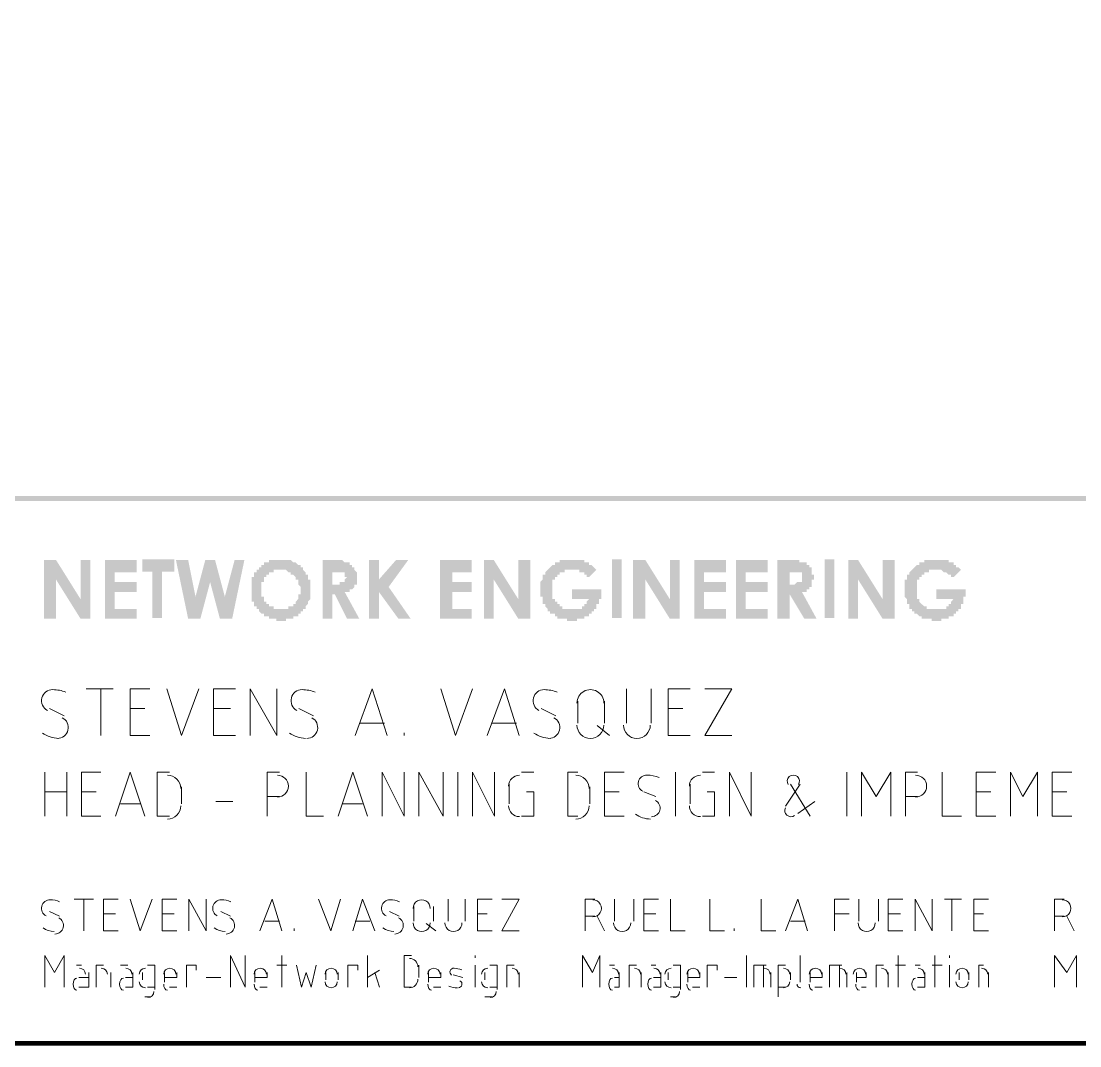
# Model space of a CAD drawing. Header units: millimetres. Extents: x 5.9 to 40.1, y 2 to 30.5.
# Drawn here: x 7.734 to 9.737, y 2.43 to 4.37 of the extents above; entities that cross this region are included whole.
import ezdxf

# ---------------------------------------------------------------- set-up
doc = ezdxf.new("R2010")
doc.units = ezdxf.units.MM
doc.layers.add('PDF_0', color=7, linetype='Continuous')
doc.layers.add('PDF_a1$logo$mngr$FRAME-TB', color=172, linetype='Continuous', true_color=0x0000dd)

msp = doc.modelspace()

# ---------------------------------------------------------------- hatches: boundary and pattern name
at = {"layer": 'PDF_0', "true_color": 0x808080, "transparency": 33554559}
for points in [[(7.7768, 3.3501), (7.7999, 3.3501), (7.8462, 3.2761), (7.8462, 3.3501), (7.8647, 3.3501), (7.8647, 3.239), (7.8462, 3.239), (7.7999, 3.3131), (7.7999, 3.239), (7.7768, 3.239)], [(7.8925, 3.3501), (7.9526, 3.3501), (7.9526, 3.327), (7.911, 3.327), (7.911, 3.3084), (7.9526, 3.3084), (7.9526, 3.2899), (7.911, 3.2899), (7.911, 3.2576), (7.9526, 3.2576), (7.9526, 3.239), (7.8925, 3.239)], [(7.9634, 3.3512), (8.0235, 3.3512), (8.0235, 3.3281), (8.0004, 3.3281), (8.0004, 3.2402), (7.9819, 3.2402), (7.9819, 3.3281), (7.9634, 3.3281)], [(8.0267, 3.3501), (8.0498, 3.3501), (8.0637, 3.2807), (8.0822, 3.3501), (8.1007, 3.3501), (8.1192, 3.2807), (8.1377, 3.3501), (8.1562, 3.3501), (8.1331, 3.239), (8.1099, 3.239), (8.0914, 3.3084), (8.0729, 3.239), (8.0498, 3.239)], [(8.3922, 3.3501), (8.4107, 3.3501), (8.4107, 3.3131), (8.4431, 3.3501), (8.4662, 3.3501), (8.4292, 3.2992), (8.4709, 3.239), (8.4477, 3.239), (8.4107, 3.2899), (8.4107, 3.239), (8.3922, 3.239)], [(8.5264, 3.3501), (8.5865, 3.3501), (8.5865, 3.327), (8.5495, 3.327), (8.5495, 3.3084), (8.5865, 3.3084), (8.5865, 3.2899), (8.5495, 3.2899), (8.5495, 3.2576), (8.5865, 3.2576), (8.5865, 3.239), (8.5264, 3.239)], [(8.6097, 3.3501), (8.6282, 3.3501), (8.6745, 3.2761), (8.6745, 3.3501), (8.6976, 3.3501), (8.6976, 3.239), (8.6745, 3.239), (8.6282, 3.3131), (8.6282, 3.239), (8.6097, 3.239)], [(8.8225, 3.3316), (8.8086, 3.3177), (8.8086, 3.3177), (8.804, 3.3177), (8.804, 3.3177), (8.804, 3.3223), (8.804, 3.3223), (8.7994, 3.3223), (8.7994, 3.3223), (8.7994, 3.3223), (8.7994, 3.327), (8.7948, 3.327), (8.7948, 3.327), (8.7948, 3.327), (8.7901, 3.327), (8.7901, 3.327), (8.7901, 3.327), (8.7901, 3.3316), (8.7855, 3.3316), (8.7855, 3.3316), (8.7855, 3.3316), (8.7809, 3.3316), (8.7809, 3.3316), (8.7809, 3.3316), (8.7763, 3.3316), (8.7763, 3.3316), (8.7763, 3.3316), (8.7763, 3.3316), (8.7716, 3.3316), (8.7716, 3.3316), (8.767, 3.3316), (8.767, 3.3316), (8.767, 3.3316), (8.767, 3.3316), (8.7624, 3.3316), (8.7624, 3.327), (8.7624, 3.327), (8.7577, 3.327), (8.7577, 3.327), (8.7577, 3.327), (8.7577, 3.327), (8.7531, 3.327), (8.7531, 3.3223), (8.7531, 3.3223), (8.7485, 3.3223), (8.7485, 3.3223), (8.7485, 3.3223), (8.7485, 3.3177), (8.7485, 3.3177), (8.7439, 3.3177), (8.7439, 3.3177), (8.7439, 3.3131), (8.7439, 3.3131), (8.7439, 3.3131), (8.7392, 3.3131), (8.7392, 3.3084), (8.7392, 3.3084), (8.7392, 3.3084), (8.7392, 3.3038), (8.7392, 3.3038), (8.7392, 3.3038), (8.7392, 3.2992), (8.7392, 3.2992), (8.7392, 3.2992), (8.7392, 3.2946), (8.7392, 3.2946), (8.7392, 3.2946), (8.7392, 3.2946), (8.7392, 3.2899), (8.7392, 3.2899), (8.7392, 3.2899), (8.7392, 3.2853), (8.7392, 3.2853), (8.7392, 3.2853), (8.7392, 3.2807), (8.7392, 3.2807), (8.7392, 3.2807), (8.7392, 3.2761), (8.7392, 3.2761), (8.7439, 3.2761), (8.7439, 3.2761), (8.7439, 3.2714), (8.7439, 3.2714), (8.7439, 3.2714), (8.7485, 3.2714), (8.7485, 3.2668), (8.7485, 3.2668), (8.7485, 3.2668), (8.7485, 3.2668), (8.7531, 3.2668), (8.7531, 3.2622), (8.7531, 3.2622), (8.7531, 3.2622), (8.7577, 3.2622), (8.7577, 3.2622), (8.7577, 3.2622), (8.7577, 3.2576), (8.7624, 3.2576), (8.7624, 3.2576), (8.7624, 3.2576), (8.767, 3.2576), (8.767, 3.2576), (8.767, 3.2576), (8.7716, 3.2576), (8.7716, 3.2576), (8.7716, 3.2576), (8.7763, 3.2576), (8.7763, 3.2576), (8.7763, 3.2576), (8.7809, 3.2576), (8.7809, 3.2576), (8.7809, 3.2576), (8.7855, 3.2576), (8.7855, 3.2576), (8.7855, 3.2576), (8.7901, 3.2576), (8.7901, 3.2576), (8.7901, 3.2576), (8.7901, 3.2576), (8.7948, 3.2576), (8.7948, 3.2622), (8.7948, 3.2622), (8.7948, 3.2622), (8.7994, 3.2622), (8.7994, 3.2622), (8.7994, 3.2622), (8.7994, 3.2668), (8.7994, 3.2668), (8.804, 3.2668), (8.804, 3.2668), (8.804, 3.2714), (8.804, 3.2714), (8.804, 3.2714), (8.8086, 3.2761), (8.8086, 3.2761), (8.7763, 3.2761), (8.7763, 3.2946), (8.8318, 3.2946), (8.8318, 3.2899), (8.8318, 3.2899), (8.8318, 3.2853), (8.8318, 3.2853), (8.8318, 3.2853), (8.8318, 3.2807), (8.8318, 3.2807), (8.8318, 3.2807), (8.8318, 3.2761), (8.8272, 3.2761), (8.8272, 3.2761), (8.8272, 3.2761), (8.8272, 3.2714), (8.8272, 3.2714), (8.8272, 3.2714), (8.8272, 3.2668), (8.8272, 3.2668), (8.8225, 3.2668), (8.8225, 3.2622), (8.8225, 3.2622), (8.8225, 3.2622), (8.8225, 3.2622), (8.8225, 3.2576), (8.8179, 3.2576), (8.8179, 3.2576), (8.8179, 3.2529), (8.8179, 3.2529), (8.8179, 3.2529), (8.8133, 3.2529), (8.8133, 3.2483), (8.8133, 3.2483), (8.8133, 3.2483), (8.8086, 3.2483), (8.8086, 3.2483), (8.8086, 3.2437), (8.8086, 3.2437), (8.804, 3.2437), (8.804, 3.2437), (8.804, 3.2437), (8.804, 3.2437), (8.7994, 3.2437), (8.7994, 3.239), (8.7994, 3.239), (8.7994, 3.239), (8.7948, 3.239), (8.7948, 3.239), (8.7948, 3.239), (8.7901, 3.239), (8.7901, 3.239), (8.7901, 3.239), (8.7855, 3.239), (8.7855, 3.239), (8.7855, 3.2344), (8.7809, 3.2344), (8.7809, 3.2344), (8.7809, 3.2344), (8.7763, 3.2344), (8.7763, 3.2344), (8.7763, 3.2344), (8.7763, 3.2344), (8.7716, 3.2344), (8.7716, 3.2344), (8.7716, 3.2344), (8.767, 3.2344), (8.767, 3.239), (8.767, 3.239), (8.7624, 3.239), (8.7624, 3.239), (8.7624, 3.239), (8.7577, 3.239), (8.7577, 3.239), (8.7577, 3.239), (8.7531, 3.239), (8.7531, 3.239), (8.7531, 3.239), (8.7485, 3.239), (8.7485, 3.2437), (8.7485, 3.2437), (8.7485, 3.2437), (8.7439, 3.2437), (8.7439, 3.2437), (8.7439, 3.2437), (8.7439, 3.2483), (8.7392, 3.2483), (8.7392, 3.2483), (8.7392, 3.2483), (8.7346, 3.2483), (8.7346, 3.2529), (8.7346, 3.2529), (8.7346, 3.2529), (8.7346, 3.2529), (8.73, 3.2529), (8.73, 3.2576), (8.73, 3.2576), (8.73, 3.2576), (8.73, 3.2576), (8.7254, 3.2622), (8.7254, 3.2622), (8.7254, 3.2622), (8.7254, 3.2668), (8.7254, 3.2668), (8.7207, 3.2668), (8.7207, 3.2668), (8.7207, 3.2714), (8.7207, 3.2714), (8.7207, 3.2714), (8.7207, 3.2761), (8.7207, 3.2761), (8.7207, 3.2761), (8.7207, 3.2807), (8.7161, 3.2807), (8.7161, 3.2807), (8.7161, 3.2853), (8.7161, 3.2853), (8.7161, 3.2853), (8.7161, 3.2899), (8.7161, 3.2899), (8.7161, 3.2899), (8.7161, 3.2946), (8.7161, 3.2946), (8.7161, 3.2946), (8.7161, 3.2946), (8.7161, 3.2992), (8.7161, 3.2992), (8.7161, 3.2992), (8.7161, 3.3038), (8.7161, 3.3038), (8.7161, 3.3038), (8.7161, 3.3084), (8.7161, 3.3084), (8.7161, 3.3084), (8.7207, 3.3131), (8.7207, 3.3131), (8.7207, 3.3131), (8.7207, 3.3131), (8.7207, 3.3177), (8.7207, 3.3177), (8.7207, 3.3177), (8.7207, 3.3223), (8.7254, 3.3223), (8.7254, 3.3223), (8.7254, 3.3223), (8.7254, 3.327), (8.7254, 3.327), (8.7254, 3.327), (8.73, 3.3316), (8.73, 3.3316), (8.73, 3.3316), (8.73, 3.3316), (8.73, 3.3316), (8.7346, 3.3362), (8.7346, 3.3362), (8.7346, 3.3362), (8.7346, 3.3362), (8.7392, 3.3408), (8.7392, 3.3408), (8.7392, 3.3408), (8.7392, 3.3408), (8.7439, 3.3408), (8.7439, 3.3408), (8.7439, 3.3455), (8.7439, 3.3455), (8.7485, 3.3455), (8.7485, 3.3455), (8.7485, 3.3455), (8.7531, 3.3455), (8.7531, 3.3455), (8.7531, 3.3501), (8.7531, 3.3501), (8.7577, 3.3501), (8.7577, 3.3501), (8.7577, 3.3501), (8.7624, 3.3501), (8.7624, 3.3501), (8.7624, 3.3501), (8.767, 3.3501), (8.767, 3.3501), (8.767, 3.3501), (8.7716, 3.3501), (8.7716, 3.3501), (8.7716, 3.3501), (8.7763, 3.3501), (8.7763, 3.3501), (8.7763, 3.3501), (8.7809, 3.3501), (8.7809, 3.3501), (8.7809, 3.3501), (8.7855, 3.3501), (8.7855, 3.3501), (8.7855, 3.3501), (8.7901, 3.3501), (8.7901, 3.3501), (8.7901, 3.3501), (8.7901, 3.3501), (8.7948, 3.3501), (8.7948, 3.3501), (8.7948, 3.3501), (8.7994, 3.3501), (8.7994, 3.3455), (8.7994, 3.3455), (8.804, 3.3455), (8.804, 3.3455), (8.804, 3.3455), (8.804, 3.3455), (8.804, 3.3455), (8.8086, 3.3455), (8.8086, 3.3455), (8.8086, 3.3408), (8.8133, 3.3408), (8.8133, 3.3408), (8.8133, 3.3408), (8.8133, 3.3408), (8.8179, 3.3362), (8.8179, 3.3362), (8.8179, 3.3362), (8.8179, 3.3362), (8.8225, 3.3316), (8.8225, 3.3316), (8.8225, 3.3316)], [(8.8919, 3.3501), (8.9151, 3.3501), (8.9613, 3.2761), (8.9613, 3.3501), (8.9798, 3.3501), (8.9798, 3.239), (8.9613, 3.239), (8.9151, 3.3131), (8.9151, 3.239), (8.8919, 3.239)], [(9.0076, 3.3501), (9.0678, 3.3501), (9.0678, 3.327), (9.0261, 3.327), (9.0261, 3.3084), (9.0678, 3.3084), (9.0678, 3.2899), (9.0261, 3.2899), (9.0261, 3.2576), (9.0678, 3.2576), (9.0678, 3.239), (9.0076, 3.239)], [(9.0863, 3.3501), (9.1464, 3.3501), (9.1464, 3.327), (9.1048, 3.327), (9.1048, 3.3084), (9.1464, 3.3084), (9.1464, 3.2899), (9.1048, 3.2899), (9.1048, 3.2576), (9.1464, 3.2576), (9.1464, 3.239), (9.0863, 3.239)], [(9.2991, 3.3501), (9.3176, 3.3501), (9.3639, 3.2761), (9.3639, 3.3501), (9.387, 3.3501), (9.387, 3.239), (9.3639, 3.239), (9.3176, 3.3131), (9.3176, 3.239), (9.2991, 3.239)], [(9.512, 3.3316), (9.4981, 3.3177), (9.4981, 3.3177), (9.4935, 3.3177), (9.4935, 3.3177), (9.4935, 3.3223), (9.4935, 3.3223), (9.4888, 3.3223), (9.4888, 3.3223), (9.4888, 3.3223), (9.4842, 3.327), (9.4842, 3.327), (9.4842, 3.327), (9.4842, 3.327), (9.4796, 3.327), (9.4796, 3.327), (9.4796, 3.327), (9.475, 3.3316), (9.475, 3.3316), (9.475, 3.3316), (9.475, 3.3316), (9.4703, 3.3316), (9.4703, 3.3316), (9.4703, 3.3316), (9.4657, 3.3316), (9.4657, 3.3316), (9.4657, 3.3316), (9.4611, 3.3316), (9.4611, 3.3316), (9.4611, 3.3316), (9.4565, 3.3316), (9.4565, 3.3316), (9.4565, 3.3316), (9.4518, 3.3316), (9.4518, 3.3316), (9.4518, 3.327), (9.4518, 3.327), (9.4472, 3.327), (9.4472, 3.327), (9.4472, 3.327), (9.4426, 3.327), (9.4426, 3.327), (9.4426, 3.3223), (9.4426, 3.3223), (9.4379, 3.3223), (9.4379, 3.3223), (9.4379, 3.3223), (9.4379, 3.3177), (9.4333, 3.3177), (9.4333, 3.3177), (9.4333, 3.3177), (9.4333, 3.3131), (9.4333, 3.3131), (9.4287, 3.3131), (9.4287, 3.3131), (9.4287, 3.3084), (9.4287, 3.3084), (9.4287, 3.3084), (9.4287, 3.3038), (9.4287, 3.3038), (9.4287, 3.3038), (9.4287, 3.2992), (9.4287, 3.2992), (9.4287, 3.2992), (9.4287, 3.2946), (9.4287, 3.2946), (9.4287, 3.2946), (9.4287, 3.2946), (9.4287, 3.2899), (9.4287, 3.2899), (9.4287, 3.2899), (9.4287, 3.2853), (9.4287, 3.2853), (9.4287, 3.2853), (9.4287, 3.2807), (9.4287, 3.2807), (9.4287, 3.2807), (9.4287, 3.2761), (9.4287, 3.2761), (9.4333, 3.2761), (9.4333, 3.2761), (9.4333, 3.2714), (9.4333, 3.2714), (9.4333, 3.2714), (9.4333, 3.2714), (9.4379, 3.2668), (9.4379, 3.2668), (9.4379, 3.2668), (9.4379, 3.2668), (9.4379, 3.2668), (9.4426, 3.2622), (9.4426, 3.2622), (9.4426, 3.2622), (9.4472, 3.2622), (9.4472, 3.2622), (9.4472, 3.2622), (9.4472, 3.2576), (9.4518, 3.2576), (9.4518, 3.2576), (9.4518, 3.2576), (9.4565, 3.2576), (9.4565, 3.2576), (9.4565, 3.2576), (9.4565, 3.2576), (9.4611, 3.2576), (9.4611, 3.2576), (9.4611, 3.2576), (9.4657, 3.2576), (9.4657, 3.2576), (9.4657, 3.2576), (9.4703, 3.2576), (9.4703, 3.2576), (9.4703, 3.2576), (9.475, 3.2576), (9.475, 3.2576), (9.475, 3.2576), (9.4796, 3.2576), (9.4796, 3.2576), (9.4796, 3.2576), (9.4842, 3.2576), (9.4842, 3.2622), (9.4842, 3.2622), (9.4842, 3.2622), (9.4888, 3.2622), (9.4888, 3.2622), (9.4888, 3.2622), (9.4888, 3.2668), (9.4888, 3.2668), (9.4935, 3.2668), (9.4935, 3.2668), (9.4935, 3.2714), (9.4935, 3.2714), (9.4935, 3.2714), (9.4981, 3.2761), (9.4981, 3.2761), (9.4657, 3.2761), (9.4657, 3.2946), (9.5212, 3.2946), (9.5212, 3.2899), (9.5212, 3.2899), (9.5212, 3.2853), (9.5212, 3.2853), (9.5212, 3.2853), (9.5212, 3.2807), (9.5212, 3.2807), (9.5166, 3.2807), (9.5166, 3.2761), (9.5166, 3.2761), (9.5166, 3.2761), (9.5166, 3.2761), (9.5166, 3.2714), (9.5166, 3.2714), (9.5166, 3.2714), (9.5166, 3.2668), (9.5166, 3.2668), (9.512, 3.2668), (9.512, 3.2622), (9.512, 3.2622), (9.512, 3.2622), (9.512, 3.2622), (9.512, 3.2576), (9.5074, 3.2576), (9.5074, 3.2576), (9.5074, 3.2529), (9.5074, 3.2529), (9.5074, 3.2529), (9.5027, 3.2529), (9.5027, 3.2483), (9.5027, 3.2483), (9.5027, 3.2483), (9.4981, 3.2483), (9.4981, 3.2483), (9.4981, 3.2437), (9.4981, 3.2437), (9.4935, 3.2437), (9.4935, 3.2437), (9.4935, 3.2437), (9.4935, 3.2437), (9.4888, 3.2437), (9.4888, 3.239), (9.4888, 3.239), (9.4842, 3.239), (9.4842, 3.239), (9.4842, 3.239), (9.4842, 3.239), (9.4796, 3.239), (9.4796, 3.239), (9.4796, 3.239), (9.475, 3.239), (9.475, 3.239), (9.475, 3.2344), (9.4703, 3.2344), (9.4703, 3.2344), (9.4703, 3.2344), (9.4657, 3.2344), (9.4657, 3.2344), (9.4657, 3.2344), (9.4657, 3.2344), (9.4611, 3.2344), (9.4611, 3.2344), (9.4565, 3.2344), (9.4565, 3.2344), (9.4565, 3.239), (9.4518, 3.239), (9.4518, 3.239), (9.4518, 3.239), (9.4518, 3.239), (9.4472, 3.239), (9.4472, 3.239), (9.4472, 3.239), (9.4426, 3.239), (9.4426, 3.239), (9.4426, 3.239), (9.4379, 3.239), (9.4379, 3.2437), (9.4379, 3.2437), (9.4379, 3.2437), (9.4333, 3.2437), (9.4333, 3.2437), (9.4333, 3.2437), (9.4287, 3.2483), (9.4287, 3.2483), (9.4287, 3.2483), (9.4287, 3.2483), (9.4241, 3.2483), (9.4241, 3.2529), (9.4241, 3.2529), (9.4241, 3.2529), (9.4194, 3.2529), (9.4194, 3.2529), (9.4194, 3.2576), (9.4194, 3.2576), (9.4194, 3.2576), (9.4148, 3.2576), (9.4148, 3.2622), (9.4148, 3.2622), (9.4148, 3.2622), (9.4148, 3.2668), (9.4148, 3.2668), (9.4102, 3.2668), (9.4102, 3.2668), (9.4102, 3.2714), (9.4102, 3.2714), (9.4102, 3.2714), (9.4102, 3.2761), (9.4102, 3.2761), (9.4102, 3.2761), (9.4056, 3.2807), (9.4056, 3.2807), (9.4056, 3.2807), (9.4056, 3.2853), (9.4056, 3.2853), (9.4056, 3.2853), (9.4056, 3.2899), (9.4056, 3.2899), (9.4056, 3.2899), (9.4056, 3.2946), (9.4056, 3.2946), (9.4056, 3.2946), (9.4056, 3.2946), (9.4056, 3.2992), (9.4056, 3.2992), (9.4056, 3.2992), (9.4056, 3.3038), (9.4056, 3.3038), (9.4056, 3.3038), (9.4056, 3.3084), (9.4056, 3.3084), (9.4056, 3.3084), (9.4056, 3.3131), (9.4102, 3.3131), (9.4102, 3.3131), (9.4102, 3.3131), (9.4102, 3.3177), (9.4102, 3.3177), (9.4102, 3.3177), (9.4102, 3.3223), (9.4102, 3.3223), (9.4148, 3.3223), (9.4148, 3.3223), (9.4148, 3.327), (9.4148, 3.327), (9.4148, 3.327), (9.4194, 3.3316), (9.4194, 3.3316), (9.4194, 3.3316), (9.4194, 3.3316), (9.4194, 3.3316), (9.4241, 3.3362), (9.4241, 3.3362), (9.4241, 3.3362), (9.4241, 3.3362), (9.4287, 3.3408), (9.4287, 3.3408), (9.4287, 3.3408), (9.4287, 3.3408), (9.4333, 3.3408), (9.4333, 3.3408), (9.4333, 3.3455), (9.4333, 3.3455), (9.4379, 3.3455), (9.4379, 3.3455), (9.4379, 3.3455), (9.4379, 3.3455), (9.4426, 3.3455), (9.4426, 3.3501), (9.4426, 3.3501), (9.4472, 3.3501), (9.4472, 3.3501), (9.4472, 3.3501), (9.4518, 3.3501), (9.4518, 3.3501), (9.4518, 3.3501), (9.4565, 3.3501), (9.4565, 3.3501), (9.4565, 3.3501), (9.4611, 3.3501), (9.4611, 3.3501), (9.4611, 3.3501), (9.4657, 3.3501), (9.4657, 3.3501), (9.4657, 3.3501), (9.4657, 3.3501), (9.4703, 3.3501), (9.4703, 3.3501), (9.4703, 3.3501), (9.475, 3.3501), (9.475, 3.3501), (9.475, 3.3501), (9.4796, 3.3501), (9.4796, 3.3501), (9.4796, 3.3501), (9.4842, 3.3501), (9.4842, 3.3501), (9.4842, 3.3501), (9.4888, 3.3501), (9.4888, 3.3455), (9.4888, 3.3455), (9.4935, 3.3455), (9.4935, 3.3455), (9.4935, 3.3455), (9.4935, 3.3455), (9.4935, 3.3455), (9.4981, 3.3455), (9.4981, 3.3455), (9.4981, 3.3408), (9.4981, 3.3408), (9.5027, 3.3408), (9.5027, 3.3408), (9.5027, 3.3408), (9.5027, 3.3362), (9.5074, 3.3362), (9.5074, 3.3362), (9.5074, 3.3362), (9.512, 3.3316), (9.512, 3.3316), (9.512, 3.3316)]]:
    msp.add_hatch(color=8, dxfattribs=at).paths.add_polyline_path(points)
h = msp.add_hatch(color=8, dxfattribs=at)
h.paths.add_polyline_path([(8.2256, 3.3501), (8.2256, 3.3501), (8.2302, 3.3501), (8.2302, 3.3501), (8.2302, 3.3501), (8.2349, 3.3501), (8.2349, 3.3501), (8.2349, 3.3501), (8.2395, 3.3501), (8.2395, 3.3501), (8.2395, 3.3501), (8.2395, 3.3501), (8.2441, 3.3501), (8.2441, 3.3501), (8.2441, 3.3501), (8.2488, 3.3455), (8.2488, 3.3455), (8.2488, 3.3455), (8.2488, 3.3455), (8.2534, 3.3455), (8.2534, 3.3455), (8.2534, 3.3455), (8.258, 3.3408), (8.258, 3.3408), (8.258, 3.3408), (8.258, 3.3408), (8.2626, 3.3408), (8.2626, 3.3362), (8.2626, 3.3362), (8.2626, 3.3362), (8.2673, 3.3362), (8.2673, 3.3316), (8.2673, 3.3316), (8.2673, 3.3316), (8.2673, 3.3316), (8.2719, 3.327), (8.2719, 3.327), (8.2719, 3.327), (8.2719, 3.327), (8.2719, 3.3223), (8.2765, 3.3223), (8.2765, 3.3223), (8.2765, 3.3223), (8.2765, 3.3177), (8.2765, 3.3177), (8.2765, 3.3177), (8.2765, 3.3131), (8.2765, 3.3131), (8.2811, 3.3131), (8.2811, 3.3131), (8.2811, 3.3084), (8.2811, 3.3084), (8.2811, 3.3084), (8.2811, 3.3038), (8.2811, 3.3038), (8.2811, 3.3038), (8.2811, 3.2992), (8.2811, 3.2992), (8.2811, 3.2992), (8.2811, 3.2946), (8.2811, 3.2946), (8.2811, 3.2946), (8.2811, 3.2899), (8.2811, 3.2899), (8.2811, 3.2899), (8.2811, 3.2853), (8.2811, 3.2853), (8.2811, 3.2853), (8.2811, 3.2807), (8.2811, 3.2807), (8.2811, 3.2807), (8.2811, 3.2807), (8.2811, 3.2761), (8.2811, 3.2761), (8.2811, 3.2761), (8.2765, 3.2714), (8.2765, 3.2714), (8.2765, 3.2714), (8.2765, 3.2668), (8.2765, 3.2668), (8.2765, 3.2668), (8.2765, 3.2668), (8.2719, 3.2622), (8.2719, 3.2622), (8.2719, 3.2622), (8.2719, 3.2622), (8.2719, 3.2576), (8.2719, 3.2576), (8.2673, 3.2576), (8.2673, 3.2576), (8.2673, 3.2529), (8.2673, 3.2529), (8.2673, 3.2529), (8.2626, 3.2529), (8.2626, 3.2529), (8.2626, 3.2483), (8.2626, 3.2483), (8.258, 3.2483), (8.258, 3.2483), (8.258, 3.2437), (8.258, 3.2437), (8.2534, 3.2437), (8.2534, 3.2437), (8.2534, 3.2437), (8.2488, 3.2437), (8.2488, 3.2437), (8.2488, 3.239), (8.2488, 3.239), (8.2441, 3.239), (8.2441, 3.239), (8.2441, 3.239), (8.2395, 3.239), (8.2395, 3.239), (8.2395, 3.239), (8.2395, 3.239), (8.2349, 3.239), (8.2349, 3.239), (8.2349, 3.2344), (8.2302, 3.2344), (8.2302, 3.2344), (8.2302, 3.2344), (8.2256, 3.2344), (8.2256, 3.2344), (8.2256, 3.2344), (8.221, 3.2344), (8.221, 3.2344), (8.221, 3.2344), (8.2164, 3.2344), (8.2164, 3.239), (8.2164, 3.239), (8.2117, 3.239), (8.2117, 3.239), (8.2117, 3.239), (8.2071, 3.239), (8.2071, 3.239), (8.2071, 3.239), (8.2025, 3.239), (8.2025, 3.239), (8.2025, 3.239), (8.2025, 3.2437), (8.1979, 3.2437), (8.1979, 3.2437), (8.1979, 3.2437), (8.1932, 3.2437), (8.1932, 3.2437), (8.1932, 3.2437), (8.1932, 3.2483), (8.1886, 3.2483), (8.1886, 3.2483), (8.1886, 3.2483), (8.1886, 3.2483), (8.184, 3.2529), (8.184, 3.2529), (8.184, 3.2529), (8.184, 3.2529), (8.184, 3.2576), (8.1793, 3.2576), (8.1793, 3.2576), (8.1793, 3.2576), (8.1793, 3.2622), (8.1793, 3.2622), (8.1747, 3.2622), (8.1747, 3.2622), (8.1747, 3.2668), (8.1747, 3.2668), (8.1747, 3.2668), (8.1747, 3.2714), (8.1747, 3.2714), (8.1701, 3.2714), (8.1701, 3.2714), (8.1701, 3.2761), (8.1701, 3.2761), (8.1701, 3.2761), (8.1701, 3.2807), (8.1701, 3.2807), (8.1701, 3.2807), (8.1701, 3.2853), (8.1701, 3.2853), (8.1701, 3.2853), (8.1701, 3.2899), (8.1701, 3.2899), (8.1701, 3.2899), (8.1701, 3.2946), (8.1655, 3.2946), (8.1701, 3.2946), (8.1701, 3.2992), (8.1701, 3.2992), (8.1701, 3.2992), (8.1701, 3.3038), (8.1701, 3.3038), (8.1701, 3.3038), (8.1701, 3.3084), (8.1701, 3.3084), (8.1701, 3.3084), (8.1701, 3.3084), (8.1701, 3.3131), (8.1701, 3.3131), (8.1701, 3.3131), (8.1701, 3.3177), (8.1747, 3.3177), (8.1747, 3.3177), (8.1747, 3.3223), (8.1747, 3.3223), (8.1747, 3.3223), (8.1747, 3.3223), (8.1747, 3.327), (8.1793, 3.327), (8.1793, 3.327), (8.1793, 3.3316), (8.1793, 3.3316), (8.1793, 3.3316), (8.184, 3.3316), (8.184, 3.3362), (8.184, 3.3362), (8.184, 3.3362), (8.1886, 3.3362), (8.1886, 3.3362), (8.1886, 3.3408), (8.1886, 3.3408), (8.1932, 3.3408), (8.1932, 3.3408), (8.1932, 3.3408), (8.1932, 3.3455), (8.1979, 3.3455), (8.1979, 3.3455), (8.1979, 3.3455), (8.2025, 3.3455), (8.2025, 3.3455), (8.2025, 3.3455), (8.2025, 3.3501), (8.2071, 3.3501), (8.2071, 3.3501), (8.2071, 3.3501), (8.2117, 3.3501), (8.2117, 3.3501), (8.2117, 3.3501), (8.2164, 3.3501), (8.2164, 3.3501), (8.2164, 3.3501), (8.221, 3.3501), (8.221, 3.3501), (8.221, 3.3501), (8.2256, 3.3501), (8.2256, 3.3501)], flags=0)
h.paths.add_polyline_path([(8.2256, 3.3316), (8.2256, 3.3316), (8.221, 3.3316), (8.221, 3.3316), (8.221, 3.3316), (8.2164, 3.3316), (8.2164, 3.3316), (8.2164, 3.3316), (8.2117, 3.3316), (8.2117, 3.327), (8.2117, 3.327), (8.2071, 3.327), (8.2071, 3.327), (8.2071, 3.327), (8.2071, 3.327), (8.2025, 3.327), (8.2025, 3.3223), (8.2025, 3.3223), (8.2025, 3.3223), (8.1979, 3.3223), (8.1979, 3.3223), (8.1979, 3.3177), (8.1979, 3.3177), (8.1979, 3.3177), (8.1932, 3.3177), (8.1932, 3.3131), (8.1932, 3.3131), (8.1932, 3.3131), (8.1932, 3.3131), (8.1932, 3.3084), (8.1932, 3.3084), (8.1886, 3.3084), (8.1886, 3.3038), (8.1886, 3.3038), (8.1886, 3.3038), (8.1886, 3.2992), (8.1886, 3.2992), (8.1886, 3.2992), (8.1886, 3.2946), (8.1886, 3.2946), (8.1886, 3.2946), (8.1886, 3.2899), (8.1886, 3.2899), (8.1886, 3.2899), (8.1886, 3.2853), (8.1886, 3.2853), (8.1886, 3.2853), (8.1886, 3.2807), (8.1886, 3.2807), (8.1932, 3.2807), (8.1932, 3.2807), (8.1932, 3.2761), (8.1932, 3.2761), (8.1932, 3.2761), (8.1932, 3.2714), (8.1932, 3.2714), (8.1979, 3.2714), (8.1979, 3.2714), (8.1979, 3.2668), (8.1979, 3.2668), (8.1979, 3.2668), (8.2025, 3.2668), (8.2025, 3.2668), (8.2025, 3.2668), (8.2025, 3.2622), (8.2025, 3.2622), (8.2071, 3.2622), (8.2071, 3.2622), (8.2071, 3.2622), (8.2117, 3.2622), (8.2117, 3.2576), (8.2117, 3.2576), (8.2117, 3.2576), (8.2164, 3.2576), (8.2164, 3.2576), (8.2164, 3.2576), (8.221, 3.2576), (8.221, 3.2576), (8.221, 3.2576), (8.2256, 3.2576), (8.2256, 3.2576), (8.2256, 3.2576), (8.2302, 3.2576), (8.2302, 3.2576), (8.2302, 3.2576), (8.2349, 3.2576), (8.2349, 3.2576), (8.2349, 3.2576), (8.2349, 3.2576), (8.2395, 3.2576), (8.2395, 3.2576), (8.2395, 3.2622), (8.2441, 3.2622), (8.2441, 3.2622), (8.2441, 3.2622), (8.2441, 3.2622), (8.2488, 3.2622), (8.2488, 3.2668), (8.2488, 3.2668), (8.2488, 3.2668), (8.2534, 3.2668), (8.2534, 3.2714), (8.2534, 3.2714), (8.2534, 3.2714), (8.2534, 3.2714), (8.258, 3.2761), (8.258, 3.2761), (8.258, 3.2761), (8.258, 3.2761), (8.258, 3.2807), (8.258, 3.2807), (8.258, 3.2807), (8.258, 3.2853), (8.2626, 3.2853), (8.2626, 3.2853), (8.2626, 3.2899), (8.2626, 3.2899), (8.2626, 3.2899), (8.2626, 3.2946), (8.2626, 3.2946), (8.2626, 3.2946), (8.2626, 3.2992), (8.2626, 3.2992), (8.2626, 3.2992), (8.2626, 3.2992), (8.258, 3.3038), (8.258, 3.3038), (8.258, 3.3038), (8.258, 3.3084), (8.258, 3.3084), (8.258, 3.3084), (8.258, 3.3131), (8.258, 3.3131), (8.258, 3.3131), (8.2534, 3.3131), (8.2534, 3.3177), (8.2534, 3.3177), (8.2534, 3.3177), (8.2534, 3.3177), (8.2488, 3.3223), (8.2488, 3.3223), (8.2488, 3.3223), (8.2488, 3.3223), (8.2441, 3.3223), (8.2441, 3.327), (8.2441, 3.327), (8.2441, 3.327), (8.2395, 3.327), (8.2395, 3.327), (8.2395, 3.327), (8.2349, 3.3316), (8.2349, 3.3316), (8.2349, 3.3316), (8.2349, 3.3316), (8.2302, 3.3316), (8.2302, 3.3316), (8.2302, 3.3316), (8.2256, 3.3316), (8.2256, 3.3316), (8.2256, 3.3316)], flags=0)
h = msp.add_hatch(color=8, dxfattribs=at)
h.paths.add_polyline_path([(8.3043, 3.3501), (8.3274, 3.3501), (8.3274, 3.3501), (8.3274, 3.3501), (8.332, 3.3501), (8.332, 3.3501), (8.3367, 3.3501), (8.3367, 3.3501), (8.3367, 3.3501), (8.3413, 3.3501), (8.3413, 3.3501), (8.3413, 3.3501), (8.3459, 3.3455), (8.3459, 3.3455), (8.3459, 3.3455), (8.3459, 3.3455), (8.3506, 3.3455), (8.3506, 3.3455), (8.3506, 3.3455), (8.3506, 3.3455), (8.3506, 3.3455), (8.3552, 3.3455), (8.3552, 3.3455), (8.3552, 3.3408), (8.3598, 3.3408), (8.3598, 3.3408), (8.3598, 3.3408), (8.3598, 3.3408), (8.3598, 3.3362), (8.3644, 3.3362), (8.3644, 3.3362), (8.3644, 3.3362), (8.3644, 3.3316), (8.3644, 3.3316), (8.3644, 3.3316), (8.3644, 3.3316), (8.3691, 3.327), (8.3691, 3.327), (8.3691, 3.327), (8.3691, 3.3223), (8.3691, 3.3223), (8.3691, 3.3223), (8.3691, 3.3177), (8.3691, 3.3177), (8.3691, 3.3177), (8.3691, 3.3131), (8.3691, 3.3131), (8.3691, 3.3131), (8.3691, 3.3084), (8.3691, 3.3084), (8.3691, 3.3084), (8.3691, 3.3038), (8.3644, 3.3038), (8.3644, 3.3038), (8.3644, 3.3038), (8.3644, 3.2992), (8.3644, 3.2992), (8.3644, 3.2992), (8.3644, 3.2992), (8.3598, 3.2946), (8.3598, 3.2946), (8.3598, 3.2946), (8.3598, 3.2946), (8.3552, 3.2946), (8.3552, 3.2899), (8.3552, 3.2899), (8.3552, 3.2899), (8.3506, 3.2899), (8.3506, 3.2899), (8.3506, 3.2899), (8.3459, 3.2899), (8.3737, 3.239), (8.3506, 3.239), (8.3274, 3.2853), (8.3228, 3.2853), (8.3228, 3.239), (8.3043, 3.239)], flags=0)
h.paths.add_polyline_path([(8.3228, 3.3038), (8.332, 3.3038), (8.332, 3.3038), (8.3367, 3.3038), (8.3367, 3.3084), (8.3367, 3.3084), (8.3413, 3.3084), (8.3413, 3.3084), (8.3413, 3.3084), (8.3413, 3.3084), (8.3459, 3.3084), (8.3459, 3.3084), (8.3459, 3.3084), (8.3459, 3.3084), (8.3459, 3.3131), (8.3459, 3.3131), (8.3459, 3.3131), (8.3506, 3.3177), (8.3506, 3.3177), (8.3459, 3.3177), (8.3459, 3.3223), (8.3459, 3.3223), (8.3459, 3.3223), (8.3459, 3.3223), (8.3459, 3.327), (8.3459, 3.327), (8.3413, 3.327), (8.3413, 3.327), (8.3413, 3.327), (8.3413, 3.327), (8.3413, 3.327), (8.3367, 3.327), (8.3367, 3.327), (8.3367, 3.327), (8.332, 3.327), (8.332, 3.327), (8.332, 3.327), (8.3228, 3.327)], flags=0)
h = msp.add_hatch(color=8, dxfattribs=at)
h.paths.add_polyline_path([(9.1649, 3.3501), (9.1881, 3.3501), (9.1927, 3.3501), (9.1927, 3.3501), (9.1973, 3.3501), (9.1973, 3.3501), (9.1973, 3.3501), (9.202, 3.3501), (9.202, 3.3501), (9.202, 3.3501), (9.2066, 3.3501), (9.2066, 3.3501), (9.2066, 3.3455), (9.2112, 3.3455), (9.2112, 3.3455), (9.2112, 3.3455), (9.2112, 3.3455), (9.2158, 3.3455), (9.2158, 3.3455), (9.2158, 3.3455), (9.2158, 3.3455), (9.2158, 3.3455), (9.2205, 3.3455), (9.2205, 3.3408), (9.2205, 3.3408), (9.2205, 3.3408), (9.2251, 3.3408), (9.2251, 3.3408), (9.2251, 3.3362), (9.2251, 3.3362), (9.2297, 3.3362), (9.2297, 3.3362), (9.2297, 3.3316), (9.2297, 3.3316), (9.2297, 3.3316), (9.2297, 3.3316), (9.2297, 3.327), (9.2297, 3.327), (9.2297, 3.327), (9.2297, 3.3223), (9.2297, 3.3223), (9.2343, 3.3223), (9.2343, 3.3177), (9.2343, 3.3177), (9.2343, 3.3177), (9.2343, 3.3131), (9.2343, 3.3131), (9.2297, 3.3131), (9.2297, 3.3084), (9.2297, 3.3084), (9.2297, 3.3084), (9.2297, 3.3038), (9.2297, 3.3038), (9.2297, 3.3038), (9.2297, 3.3038), (9.2297, 3.2992), (9.2297, 3.2992), (9.2251, 3.2992), (9.2251, 3.2992), (9.2251, 3.2946), (9.2251, 3.2946), (9.2251, 3.2946), (9.2205, 3.2946), (9.2205, 3.2946), (9.2205, 3.2899), (9.2205, 3.2899), (9.2158, 3.2899), (9.2158, 3.2899), (9.2158, 3.2899), (9.2112, 3.2899), (9.2112, 3.2899), (9.239, 3.239), (9.2158, 3.239), (9.1881, 3.2853), (9.1881, 3.2853), (9.1881, 3.239), (9.1649, 3.239)], flags=0)
h.paths.add_polyline_path([(9.1881, 3.3038), (9.1927, 3.3038), (9.1973, 3.3038), (9.1973, 3.3038), (9.202, 3.3084), (9.202, 3.3084), (9.202, 3.3084), (9.2066, 3.3084), (9.2066, 3.3084), (9.2066, 3.3084), (9.2066, 3.3084), (9.2066, 3.3084), (9.2112, 3.3084), (9.2112, 3.3084), (9.2112, 3.3131), (9.2112, 3.3131), (9.2112, 3.3131), (9.2112, 3.3177), (9.2112, 3.3177), (9.2112, 3.3177), (9.2112, 3.3223), (9.2112, 3.3223), (9.2112, 3.3223), (9.2112, 3.3223), (9.2112, 3.327), (9.2066, 3.327), (9.2066, 3.327), (9.2066, 3.327), (9.2066, 3.327), (9.202, 3.327), (9.202, 3.327), (9.202, 3.327), (9.202, 3.327), (9.1973, 3.327), (9.1973, 3.327), (9.1927, 3.327), (9.1927, 3.327), (9.1881, 3.327)], flags=0)

# ---------------------------------------------------------------- linework, layer by layer
at = {"layer": 'PDF_0', "lineweight": 0, "const_width": 0.00925}
msp.add_lwpolyline([(40.0887, 2.4351), (40.0887, 30.5349), (5.8905, 30.5349), (5.8905, 2.4351)], close=True, dxfattribs=at)
at = {"layer": 'PDF_0', "lineweight": 9}
for points in [[(7.857, 3.106), (7.9079, 3.106)], [(7.8847, 3.0181), (7.8847, 3.106)], [(7.9773, 3.0181), (7.9403, 3.0181), (7.9403, 3.106), (7.9773, 3.106)], [(8.0097, 3.106), (8.0374, 3.0181), (8.0698, 3.106)], [(8.1392, 3.0181), (8.0976, 3.0181), (8.0976, 3.106), (8.1392, 3.106)], [(8.167, 3.0181), (8.167, 3.106), (8.2179, 3.0181), (8.2179, 3.106)], [(8.3659, 3.0181), (8.3983, 3.106), (8.4261, 3.0181)], [(8.5279, 3.106), (8.5556, 3.0181), (8.588, 3.106)], [(8.6158, 3.0181), (8.6482, 3.106), (8.6759, 3.0181)], [(8.8795, 3.106), (8.8795, 3.0412)], [(8.9258, 3.0412), (8.9258, 3.106)], [(8.9998, 3.0181), (8.9582, 3.0181), (8.9582, 3.106), (8.9998, 3.106)], [(9.0276, 3.106), (9.0785, 3.106), (9.0276, 3.0181), (9.0785, 3.0181)], [(7.7876, 3.069), (7.8153, 3.0551)], [(7.968, 3.069), (7.9403, 3.069)], [(8.13, 3.069), (8.0976, 3.069)], [(8.2595, 3.069), (8.2873, 3.0551)], [(8.7176, 3.069), (8.7454, 3.0551)], [(8.787, 3.0412), (8.787, 3.0828)], [(8.8379, 3.0828), (8.8379, 3.0412)], [(8.986, 3.069), (8.9582, 3.069)], [(8.4215, 3.0412), (8.3752, 3.0412)], [(8.6713, 3.0412), (8.6251, 3.0412)], [(8.824, 3.0366), (8.8471, 3.0181)], [(8.4585, 3.0181), (8.4585, 3.0227)], [(7.7783, 2.8654), (7.7783, 2.9486)], [(7.82, 2.9486), (7.82, 2.8654)], [(7.8847, 2.8654), (7.8477, 2.8654), (7.8477, 2.9486), (7.8847, 2.9486)], [(7.9125, 2.8654), (7.9403, 2.9486), (7.968, 2.8654)], [(8.0143, 2.9486), (7.9912, 2.9486), (7.9912, 2.8654), (8.0143, 2.8654)], [(8.1994, 2.8654), (8.1994, 2.9486), (8.2225, 2.9486)], [(8.2734, 2.9486), (8.2734, 2.8654), (8.3058, 2.8654)], [(8.3335, 2.8654), (8.3613, 2.9486), (8.3891, 2.8654)], [(8.4168, 2.8654), (8.4168, 2.9486), (8.4585, 2.8654), (8.4585, 2.9486)], [(8.4862, 2.8654), (8.4862, 2.9486), (8.5325, 2.8654), (8.5325, 2.9486)], [(8.5603, 2.8654), (8.5603, 2.9486)], [(8.588, 2.8654), (8.588, 2.9486), (8.6297, 2.8654), (8.6297, 2.9486)], [(8.6806, 2.9486), (8.7037, 2.9486)], [(8.787, 2.9486), (8.7685, 2.9486), (8.7685, 2.8654), (8.787, 2.8654)], [(8.8749, 2.8654), (8.8379, 2.8654), (8.8379, 2.9486), (8.8749, 2.9486)], [(8.9721, 2.8654), (8.9721, 2.9486)], [(9.023, 2.9486), (9.0461, 2.9486)], [(9.0739, 2.8654), (9.0739, 2.9486), (9.1155, 2.8654), (9.1155, 2.9486)], [(9.296, 2.8654), (9.296, 2.9486)], [(9.3237, 2.8654), (9.3237, 2.9486), (9.3515, 2.9024), (9.3793, 2.9486), (9.3793, 2.8654)], [(9.407, 2.8654), (9.407, 2.9486), (9.4302, 2.9486)], [(9.4764, 2.9486), (9.4764, 2.8654), (9.5134, 2.8654)], [(9.5782, 2.8654), (9.5412, 2.8654), (9.5412, 2.9486), (9.5782, 2.9486)], [(9.606, 2.8654), (9.606, 2.9486), (9.6291, 2.9024), (9.6569, 2.9486), (9.6569, 2.8654)], [(9.7217, 2.8654), (9.6846, 2.8654), (9.6846, 2.9486), (9.7217, 2.9486)], [(8.6574, 2.8885), (8.6574, 2.9255)], [(8.9998, 2.8885), (8.9998, 2.9255)], [(9.1803, 2.8839), (9.2081, 2.9255)], [(9.1895, 2.9255), (9.2266, 2.8654)], [(7.7783, 2.9116), (7.82, 2.9116)], [(7.8755, 2.9116), (7.8477, 2.9116)], [(8.0374, 2.8885), (8.0374, 2.9209)], [(8.6898, 2.9116), (8.7037, 2.9116), (8.7037, 2.8654), (8.6806, 2.8654)], [(8.8101, 2.8885), (8.8101, 2.9209)], [(8.8657, 2.9116), (8.8379, 2.9116)], [(8.9119, 2.9116), (8.9351, 2.9024)], [(9.0322, 2.9116), (9.0461, 2.9116), (9.0461, 2.8654), (9.023, 2.8654)], [(9.569, 2.9116), (9.5412, 2.9116)], [(9.7124, 2.9116), (9.6846, 2.9116)], [(7.9588, 2.8885), (7.9217, 2.8885)], [(8.1022, 2.8931), (8.1346, 2.8931)], [(8.2225, 2.9024), (8.1994, 2.9024)], [(8.3798, 2.8885), (8.3428, 2.8885)], [(9.2358, 2.8931), (9.2034, 2.87)], [(9.4302, 2.9024), (9.407, 2.9024)]]:
    msp.add_lwpolyline(points, dxfattribs=at)
for points in [[(7.8182, 3.0999, 0.094475), (7.7936, 3.1048, 0.787412), (7.7836, 3.0655)], [(8.2902, 3.0999, 0.094475), (8.2656, 3.1048, 0.787412), (8.2555, 3.0655)], [(8.7483, 3.0999, 0.094475), (8.7236, 3.1048, 0.787412), (8.7136, 3.0655)], [(8.9409, 2.9383, 0.094475), (8.9179, 2.9429, 0.787414), (8.9101, 2.9123)]]:
    msp.add_lwpolyline(points, format="xyb", dxfattribs=at)
for centre, radius, start, end in [((8.811, 3.0794), 0.0254, 0, 180.0001), ((7.8022, 3.0331), 0.0208, 270.2417, 63.111), ((8.2742, 3.0331), 0.0208, 270.2417, 63.111), ((8.7323, 3.0331), 0.0208, 270.2417, 63.111), ((8.811, 3.0378), 0.0254, 179.9999, 359.9999), ((8.8989, 3.0378), 0.0254, 179.9999, 359.9999), ((7.8069, 3.0701), 0.0578, 235.4317, 267.6982), ((8.2742, 3.0701), 0.0578, 235.4317, 267.6982), ((8.7369, 3.0701), 0.0578, 235.4317, 267.6982), ((8.0105, 2.9175), 0.0254, 0, 90.0001), ((8.2187, 2.9221), 0.0208, 270, 90), ((8.6768, 2.9221), 0.0208, 90, 180), ((8.7832, 2.9175), 0.0254, 0, 90.0001), ((9.0192, 2.9221), 0.0208, 90, 180), ((9.195, 2.9313), 0.0116, 327.0027, 212.9973), ((9.4264, 2.9221), 0.0208, 270, 90), ((8.0105, 2.8851), 0.0254, 269.9999, 359.9999), ((8.6768, 2.8851), 0.0208, 180, 270), ((8.7832, 2.8851), 0.0254, 269.9999, 359.9999), ((8.9266, 2.8804), 0.0162, 270.2416, 63.1111), ((9.0192, 2.8851), 0.0208, 180, 270), ((8.9266, 2.9128), 0.0532, 235.4315, 267.6984), ((9.1904, 2.8758), 0.0116, 151.963, 307.0461)]:
    msp.add_arc(centre, radius, start, end, dxfattribs=at)
at = {"layer": 'PDF_0', "transparency": 33554559}
for points in [[(5.8905, 3.4715), (5.8905, 3.4622), (40.0887, 3.4715)], [(5.8905, 3.4622), (40.0887, 3.4715), (40.0887, 3.4622)]]:
    msp.add_solid(points, dxfattribs=at)
at = {"layer": 'PDF_0', "color": 8, "lineweight": 9, "true_color": 0x808080, "transparency": 33554559}
for points in [[(8.8518, 3.3512), (8.8703, 3.3512), (8.8518, 3.2402), (8.8703, 3.2402)], [(9.2543, 3.3512), (9.2728, 3.3512), (9.2543, 3.2402), (9.2728, 3.2402)]]:
    msp.add_solid(points, dxfattribs=at)
at = {"layer": 'PDF_a1$logo$mngr$FRAME-TB', "color": 7, "lineweight": 9}
for points in [[(7.8066, 2.7033, 0.094475), (7.7888, 2.7069, 0.787414), (7.781, 2.6763)], [(8.1305, 2.7033, 0.094475), (8.1127, 2.7069, 0.787414), (8.1049, 2.6763)], [(8.4498, 2.7033, 0.094475), (8.432, 2.7069, 0.787414), (8.4242, 2.6763)], [(8.5674, 2.5741, 0.094476), (8.553, 2.5773, 0.787416), (8.5484, 2.5644)]]:
    msp.add_lwpolyline(points, format="xyb", dxfattribs=at)
for points in [[(7.8338, 2.708), (7.8708, 2.708)], [(7.8523, 2.6479), (7.8523, 2.708)], [(7.9171, 2.6479), (7.8894, 2.6479), (7.8894, 2.708), (7.9171, 2.708)], [(7.9403, 2.708), (7.9588, 2.6479), (7.9819, 2.708)], [(8.0282, 2.6479), (8.0004, 2.6479), (8.0004, 2.708), (8.0282, 2.708)], [(8.0513, 2.6479), (8.0513, 2.708), (8.0837, 2.6479), (8.0837, 2.708)], [(8.1855, 2.6479), (8.2086, 2.708), (8.2271, 2.6479)], [(8.2965, 2.708), (8.3197, 2.6479), (8.3382, 2.708)], [(8.3613, 2.6479), (8.3798, 2.708), (8.403, 2.6479)], [(8.5418, 2.708), (8.5418, 2.6664)], [(8.5742, 2.6664), (8.5742, 2.708)], [(8.6251, 2.6479), (8.5973, 2.6479), (8.5973, 2.708), (8.6251, 2.708)], [(8.6436, 2.708), (8.6759, 2.708), (8.6436, 2.6479), (8.6759, 2.6479)], [(8.8009, 2.6479), (8.8009, 2.708), (8.8194, 2.708)], [(8.8564, 2.708), (8.8564, 2.6664)], [(8.8934, 2.6664), (8.8934, 2.708)], [(8.9397, 2.6479), (8.9119, 2.6479), (8.9119, 2.708), (8.9397, 2.708)], [(8.9628, 2.708), (8.9628, 2.6479), (8.9906, 2.6479)], [(9.0369, 2.708), (9.0369, 2.6479), (9.0646, 2.6479)], [(9.134, 2.708), (9.134, 2.6479), (9.1618, 2.6479)], [(9.1803, 2.6479), (9.2034, 2.708), (9.2219, 2.6479)], [(9.2728, 2.6479), (9.2728, 2.708), (9.3006, 2.708)], [(9.3191, 2.708), (9.3191, 2.6664)], [(9.3561, 2.6664), (9.3561, 2.708)], [(9.4024, 2.6479), (9.3746, 2.6479), (9.3746, 2.708), (9.4024, 2.708)], [(9.4255, 2.6479), (9.4255, 2.708), (9.4579, 2.6479), (9.4579, 2.708)], [(9.481, 2.708), (9.5134, 2.708)], [(9.4949, 2.6479), (9.4949, 2.708)], [(9.5643, 2.6479), (9.5366, 2.6479), (9.5366, 2.708), (9.5643, 2.708)], [(9.6893, 2.6479), (9.6893, 2.708), (9.7078, 2.708)], [(7.7876, 2.6849), (7.8061, 2.6757)], [(8.1115, 2.6849), (8.13, 2.6757)], [(8.4307, 2.6849), (8.4492, 2.6757)], [(8.477, 2.6664), (8.477, 2.6942)], [(8.514, 2.6942), (8.514, 2.6664)], [(7.9125, 2.6803), (7.8894, 2.6803)], [(8.0235, 2.6803), (8.0004, 2.6803)], [(8.2225, 2.6664), (8.1947, 2.6664)], [(8.3937, 2.6664), (8.3659, 2.6664)], [(8.6158, 2.6803), (8.5973, 2.6803)], [(8.8194, 2.6757), (8.8009, 2.6757)], [(8.824, 2.6757), (8.8379, 2.6479)], [(8.9351, 2.6803), (8.9119, 2.6803)], [(9.2173, 2.6664), (9.1895, 2.6664)], [(9.2728, 2.6803), (9.3006, 2.6803)], [(9.3978, 2.6803), (9.3746, 2.6803)], [(9.5551, 2.6803), (9.5366, 2.6803)], [(9.7078, 2.6757), (9.6893, 2.6757)], [(9.7124, 2.6757), (9.7263, 2.6479)], [(8.2503, 2.6479), (8.2503, 2.6525)], [(8.5001, 2.6618), (8.5186, 2.6479)], [(9.0831, 2.6479), (9.0831, 2.6525)], [(7.7783, 2.5415), (7.7783, 2.6016), (7.7968, 2.5692), (7.8153, 2.6016), (7.8153, 2.5415)], [(8.13, 2.5415), (8.13, 2.6016), (8.1577, 2.5415), (8.1577, 2.6016)], [(8.2271, 2.5415), (8.2271, 2.6016)], [(8.3891, 2.5415), (8.3891, 2.6016)], [(8.4724, 2.6016), (8.4585, 2.6016), (8.4585, 2.5415), (8.4724, 2.5415)], [(8.5927, 2.597), (8.5927, 2.6016)], [(8.7963, 2.5415), (8.7963, 2.6016), (8.8148, 2.5692), (8.8286, 2.6016), (8.8286, 2.5415)], [(9.1063, 2.5415), (9.1063, 2.6016)], [(9.2081, 2.5507), (9.2081, 2.6016)], [(9.3931, 2.5415), (9.3931, 2.6016)], [(9.4625, 2.5415), (9.4625, 2.6016)], [(9.4903, 2.597), (9.4903, 2.6016)], [(9.6893, 2.5415), (9.6893, 2.6016), (9.7124, 2.5692), (9.7309, 2.6016), (9.7309, 2.5415)], [(7.8385, 2.5831), (7.8477, 2.5831)], [(7.8616, 2.5692), (7.8616, 2.5415), (7.8431, 2.5415)], [(7.8755, 2.5415), (7.8755, 2.5831), (7.8894, 2.5831)], [(7.9032, 2.5692), (7.9032, 2.5415)], [(7.9217, 2.5831), (7.9356, 2.5831)], [(7.9449, 2.5692), (7.9449, 2.5415), (7.931, 2.5415)], [(7.9634, 2.5692), (7.9634, 2.5554)], [(7.9865, 2.5368), (7.9865, 2.5831), (7.9726, 2.5831)], [(8.005, 2.5507), (8.005, 2.5692)], [(8.0282, 2.5692), (8.0282, 2.56), (8.005, 2.56)], [(8.0467, 2.5415), (8.0467, 2.5831), (8.0652, 2.5831), (8.0652, 2.5739)], [(8.1762, 2.5507), (8.1762, 2.5692)], [(8.1994, 2.5692), (8.1994, 2.56), (8.1762, 2.56)], [(8.2179, 2.5831), (8.2364, 2.5831)], [(8.2549, 2.5831), (8.2641, 2.5415), (8.2734, 2.5692), (8.2827, 2.5415), (8.2919, 2.5831)], [(8.3104, 2.5554), (8.3104, 2.5692)], [(8.3335, 2.5692), (8.3335, 2.5554)], [(8.3521, 2.5415), (8.3521, 2.5831), (8.3706, 2.5831), (8.3706, 2.5739)], [(8.4122, 2.5739), (8.3891, 2.56)], [(8.403, 2.5692), (8.4122, 2.5415)], [(8.4862, 2.56), (8.4862, 2.5831)], [(8.5047, 2.5507), (8.5047, 2.5692)], [(8.5279, 2.5692), (8.5279, 2.56), (8.5047, 2.56)], [(8.551, 2.5646), (8.5695, 2.56)], [(8.5927, 2.5415), (8.5927, 2.5831)], [(8.6112, 2.5692), (8.6112, 2.5554)], [(8.6343, 2.5368), (8.6343, 2.5831), (8.6204, 2.5831)], [(8.6528, 2.5415), (8.6528, 2.5831), (8.6667, 2.5831)], [(8.6759, 2.5692), (8.6759, 2.5415)], [(8.8471, 2.5831), (8.8564, 2.5831)], [(8.8657, 2.5692), (8.8657, 2.5415), (8.8564, 2.5415)], [(8.8842, 2.5415), (8.8842, 2.5831), (8.898, 2.5831)], [(8.9073, 2.5692), (8.9073, 2.5415)], [(8.9258, 2.5831), (8.9351, 2.5831)], [(8.9443, 2.5692), (8.9443, 2.5415), (8.9304, 2.5415)], [(8.9582, 2.5692), (8.9582, 2.5554)], [(8.9813, 2.5368), (8.9813, 2.5831), (8.9674, 2.5831)], [(8.9952, 2.5507), (8.9952, 2.5692)], [(9.0183, 2.5692), (9.0183, 2.56), (8.9952, 2.56)], [(9.0322, 2.5415), (9.0322, 2.5831), (9.0507, 2.5831), (9.0507, 2.5739)], [(9.1201, 2.5415), (9.1201, 2.5831), (9.1433, 2.5831)], [(9.1386, 2.5415), (9.1386, 2.5831)], [(9.1525, 2.5692), (9.1525, 2.5415)], [(9.1664, 2.523), (9.1664, 2.5831), (9.1803, 2.5831)], [(9.1895, 2.5692), (9.1895, 2.5554)], [(9.2266, 2.5507), (9.2266, 2.5692)], [(9.2497, 2.5692), (9.2497, 2.56), (9.2266, 2.56)], [(9.2636, 2.5415), (9.2636, 2.5831), (9.2867, 2.5831)], [(9.2821, 2.5415), (9.2821, 2.5831)], [(9.296, 2.5692), (9.296, 2.5415)], [(9.3145, 2.5507), (9.3145, 2.5692)], [(9.333, 2.5692), (9.333, 2.56), (9.3145, 2.56)], [(9.3515, 2.5415), (9.3515, 2.5831), (9.3654, 2.5831)], [(9.3746, 2.5692), (9.3746, 2.5415)], [(9.3885, 2.5831), (9.407, 2.5831)], [(9.4255, 2.5831), (9.4348, 2.5831)], [(9.444, 2.5692), (9.444, 2.5415), (9.4302, 2.5415)], [(9.4579, 2.5831), (9.4764, 2.5831)], [(9.4903, 2.5415), (9.4903, 2.5831)], [(9.5088, 2.5554), (9.5088, 2.5692)], [(9.5273, 2.5692), (9.5273, 2.5554)], [(9.5458, 2.5415), (9.5458, 2.5831), (9.5551, 2.5831)], [(9.5643, 2.5692), (9.5643, 2.5415)], [(7.8431, 2.56), (7.8616, 2.56)], [(7.931, 2.56), (7.9449, 2.56)], [(8.0837, 2.56), (8.1115, 2.56)], [(8.8564, 2.56), (8.8657, 2.56)], [(8.9304, 2.56), (8.9443, 2.56)], [(9.0646, 2.56), (9.0878, 2.56)], [(9.4302, 2.56), (9.444, 2.56)], [(7.9726, 2.5415), (7.9865, 2.5415)], [(8.0282, 2.5415), (8.0143, 2.5415)], [(8.1994, 2.5415), (8.1855, 2.5415)], [(8.5279, 2.5415), (8.514, 2.5415)], [(8.6204, 2.5415), (8.6343, 2.5415)], [(8.9674, 2.5415), (8.9813, 2.5415)], [(9.0183, 2.5415), (9.0045, 2.5415)], [(9.1803, 2.5415), (9.1664, 2.5415)], [(9.2497, 2.5415), (9.2358, 2.5415)], [(9.333, 2.5415), (9.3237, 2.5415)], [(7.968, 2.523), (7.9773, 2.523)], [(8.6112, 2.523), (8.6251, 2.523)], [(8.9628, 2.523), (8.9721, 2.523)]]:
    msp.add_lwpolyline(points, dxfattribs=at)
for centre, radius, start, end in [((8.4917, 2.6907), 0.0162, 359.9999, 180.0001), ((8.8156, 2.6907), 0.0162, 269.9999, 90.0001), ((9.704, 2.6907), 0.0162, 269.9999, 90.0001), ((7.7976, 2.6583), 0.0162, 270.2416, 63.1111), ((8.1215, 2.6583), 0.0162, 270.2416, 63.1111), ((8.4408, 2.6583), 0.0162, 270.2416, 63.1111), ((7.7976, 2.6861), 0.0393, 235.4315, 267.6984), ((8.1215, 2.6861), 0.0393, 235.4315, 267.6984), ((8.4408, 2.6861), 0.0393, 235.4315, 267.6984), ((8.4917, 2.663), 0.0162, 179.9999, 0.0001), ((8.5518, 2.663), 0.0162, 179.9999, 0.0001), ((8.8711, 2.663), 0.0162, 179.9999, 0.0001), ((9.3338, 2.663), 0.0162, 179.9999, 0.0001), ((8.4685, 2.5797), 0.0162, 359.9999, 90.0001), ((7.8439, 2.5658), 0.0116, 0, 89.9999), ((7.8855, 2.5658), 0.0116, 0, 89.9999), ((7.9318, 2.5658), 0.0116, 0, 89.9999), ((7.9688, 2.5658), 0.0116, 90.0001, 179.9999), ((8.0151, 2.5658), 0.0116, 0, 179.9999), ((8.1863, 2.5658), 0.0116, 0, 179.9999), ((8.3205, 2.5658), 0.0116, 0, 179.9999), ((8.5148, 2.5658), 0.0116, 0, 179.9999), ((8.6166, 2.5658), 0.0116, 90.0001, 179.9999), ((8.6629, 2.5658), 0.0116, 0, 89.9999), ((8.8526, 2.5658), 0.0116, 0, 89.9999), ((8.8943, 2.5658), 0.0116, 0, 89.9999), ((8.9313, 2.5658), 0.0116, 0, 89.9999), ((8.9637, 2.5658), 0.0116, 90.0001, 179.9999), ((9.0053, 2.5658), 0.0116, 0, 179.9999), ((9.1395, 2.5658), 0.0116, 0, 89.9999), ((9.1765, 2.5658), 0.0116, 0, 89.9999), ((9.2367, 2.5658), 0.0116, 0, 179.9999), ((9.2829, 2.5658), 0.0116, 0, 89.9999), ((9.32, 2.5658), 0.0116, 0, 179.9999), ((9.3616, 2.5658), 0.0116, 0, 89.9999), ((9.431, 2.5658), 0.0116, 0, 89.9999), ((9.5143, 2.5658), 0.0116, 0, 179.9999), ((9.5513, 2.5658), 0.0116, 0, 89.9999), ((7.9688, 2.5519), 0.0116, 180.0001, 269.9999), ((8.3205, 2.5519), 0.0116, 180.0001, 359.9999), ((8.4685, 2.5565), 0.0162, 269.9999, 0.0001), ((8.5611, 2.5473), 0.00694, 270.5278, 63.3966), ((8.6166, 2.5519), 0.0116, 180.0001, 269.9999), ((8.9637, 2.5519), 0.0116, 180.0001, 269.9999), ((9.1765, 2.5519), 0.0116, 270.0001, 359.9999), ((9.2089, 2.5473), 0.00694, 179.9999, 270.0001), ((9.5143, 2.5519), 0.0116, 180.0001, 359.9999), ((7.9734, 2.5334), 0.0116, 270.0001, 359.9999), ((8.5565, 2.5704), 0.0301, 243.5615, 275.8282), ((8.6212, 2.5334), 0.0116, 270.0001, 359.9999), ((8.9683, 2.5334), 0.0116, 270.0001, 359.9999)]:
    msp.add_arc(centre, radius, start, end, dxfattribs=at)
for points in [[(7.8392, 2.5588), (7.8354, 2.5588), (7.8323, 2.5537), (7.8323, 2.5473)], [(7.8323, 2.5473), (7.8323, 2.5409), (7.8354, 2.5357), (7.8392, 2.5357)], [(7.9272, 2.5588), (7.9233, 2.5588), (7.9202, 2.5537), (7.9202, 2.5473)], [(7.9202, 2.5473), (7.9202, 2.5409), (7.9233, 2.5357), (7.9272, 2.5357)], [(8.0035, 2.5473), (8.0035, 2.5409), (8.0066, 2.5357), (8.0105, 2.5357)], [(8.1747, 2.5473), (8.1747, 2.5409), (8.1778, 2.5357), (8.1817, 2.5357)], [(8.5033, 2.5473), (8.5033, 2.5409), (8.5064, 2.5357), (8.5102, 2.5357)], [(8.8526, 2.5588), (8.8488, 2.5588), (8.8457, 2.5537), (8.8457, 2.5473)], [(8.8457, 2.5473), (8.8457, 2.5409), (8.8488, 2.5357), (8.8526, 2.5357)], [(8.9266, 2.5588), (8.9228, 2.5588), (8.9197, 2.5537), (8.9197, 2.5473)], [(8.9197, 2.5473), (8.9197, 2.5409), (8.9228, 2.5357), (8.9266, 2.5357)], [(8.9937, 2.5473), (8.9937, 2.5409), (8.9968, 2.5357), (9.0007, 2.5357)], [(9.2251, 2.5473), (9.2251, 2.5409), (9.2282, 2.5357), (9.232, 2.5357)], [(9.313, 2.5473), (9.313, 2.5409), (9.3161, 2.5357), (9.32, 2.5357)], [(9.4264, 2.5588), (9.4225, 2.5588), (9.4194, 2.5537), (9.4194, 2.5473)], [(9.4194, 2.5473), (9.4194, 2.5409), (9.4225, 2.5357), (9.4264, 2.5357)]]:
    msp.add_open_spline(points, degree=3, dxfattribs=at)

doc.saveas('drawing.dxf')
